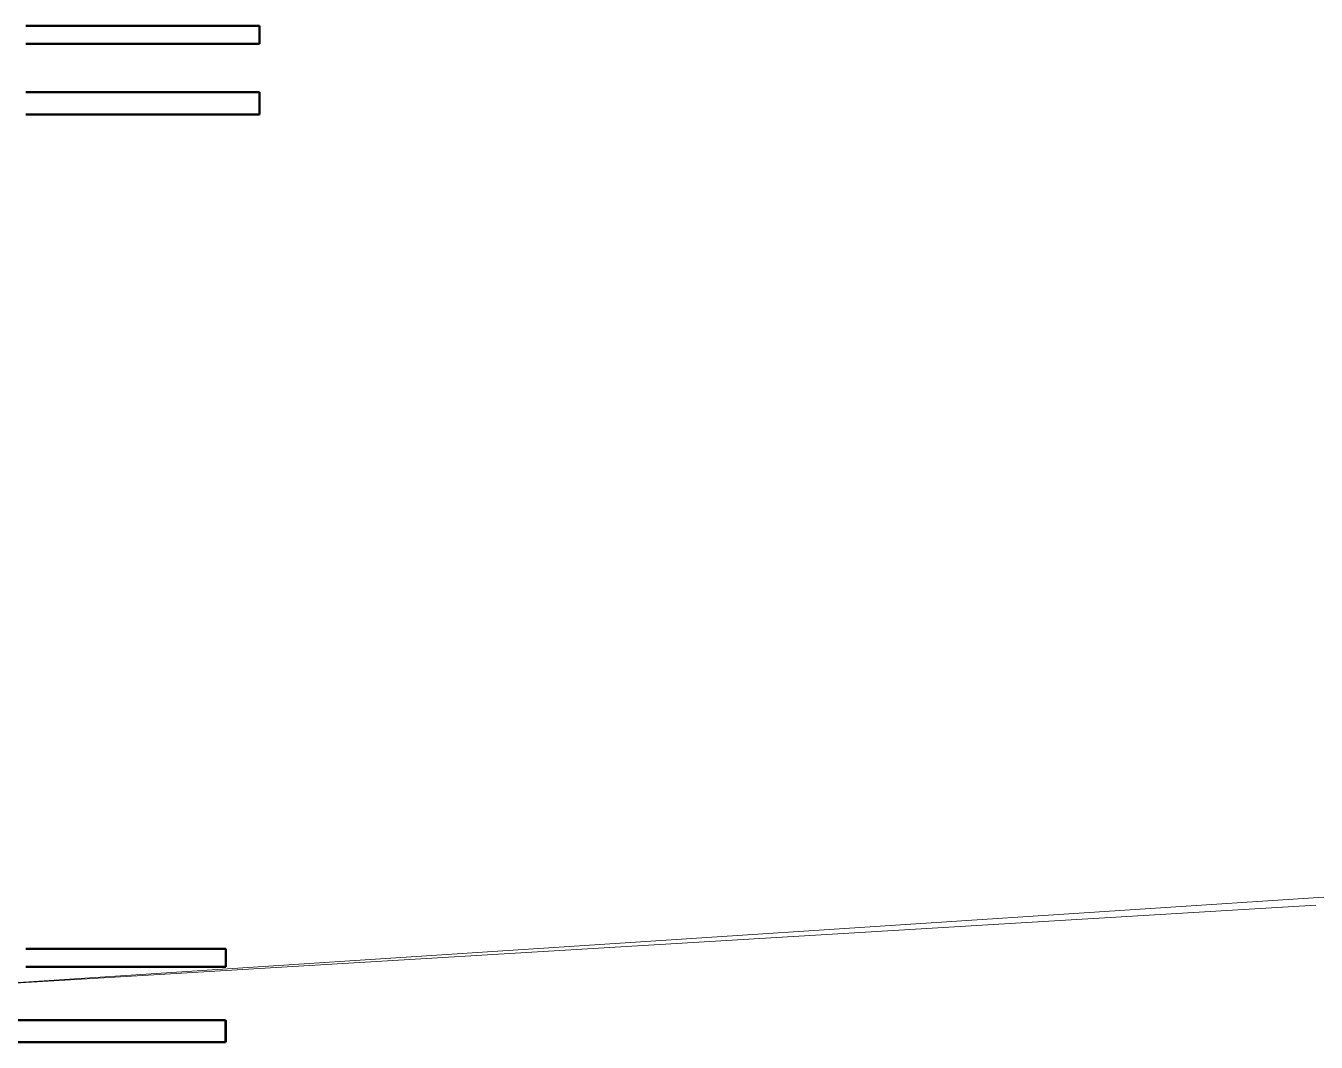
# Model space of a CAD drawing. Header units: millimetres. Extents: x -108050 to 96605, y 58136 to 140997.
# Drawn here: x 75976 to 82419, y 95267 to 100345 of the extents above; entities that cross this region are included whole.
import ezdxf

# ---------------------------------------------------------------- set-up
doc = ezdxf.new("R2010")
doc.units = ezdxf.units.MM
doc.layers.add('E-CABL-TRAY-IDEN', color=211, linetype='Continuous', lineweight=9)
doc.layers.add('P-PIPE', color=3, linetype='Continuous', lineweight=50)

msp = doc.modelspace()

# ---------------------------------------------------------------- linework, layer by layer
at = {"layer": 'E-CABL-TRAY-IDEN'}
for q in [(95042.7, 96815.6), (82417.6, 95951.9)]:
    msp.add_line((75576, 95541.7), q, dxfattribs=at)
at = {"layer": 'P-PIPE'}
for p, q in [((77143.3, 100345.2), (75976, 100345.2)), ((75976, 100255.2), (77143.3, 100255.2)), ((77143, 100012.8), (75976, 100012.8)), ((75976, 99902.8), (77143, 99902.8)), ((76974.3, 95734), (75976, 95734)), ((75976, 95644), (76974.3, 95644)), ((76973.8, 95377), (73746.3, 95377)), ((73746.3, 95267), (76973.8, 95267))]:
    msp.add_line(p, q, dxfattribs=at)
for centre, major_axis, start_param, end_param in [((77143.3, 100300.2), (0, 45), 0, 1.570796), ((77143.3, 100300.2), (0, 45), 4.712389, 6.283185), ((77143.3, 100300.2), (0, 45), 1.570796, 3.141593), ((77143.3, 100300.2), (0, 45), 3.141593, 4.712389), ((77143, 99957.8), (0, 55), 0, 1.570796), ((77143, 99957.8), (0, 55), 4.712389, 6.283185), ((77143, 99957.8), (0, 55), 1.570796, 3.141593), ((77143, 99957.8), (0, 55), 3.141593, 4.712389), ((76974.3, 95689), (0, 45), 0, 1.570796), ((76974.3, 95689), (0, 45), 1.570796, 3.141593), ((76974.3, 95689), (0, 45), 4.712389, 6.283185), ((76974.3, 95689), (0, 45), 3.141593, 4.712389), ((76973.8, 95322), (0, 55), 0, 1.570796), ((76973.8, 95322), (0, 55), 4.712389, 6.283185), ((76973.8, 95322), (0, 55), 1.570796, 3.141593), ((76973.8, 95322), (0, 55), 3.141593, 4.712389)]:
    msp.add_ellipse(centre, major_axis=major_axis, ratio=0.005, start_param=start_param, end_param=end_param, dxfattribs=at)

doc.saveas('drawing.dxf')
